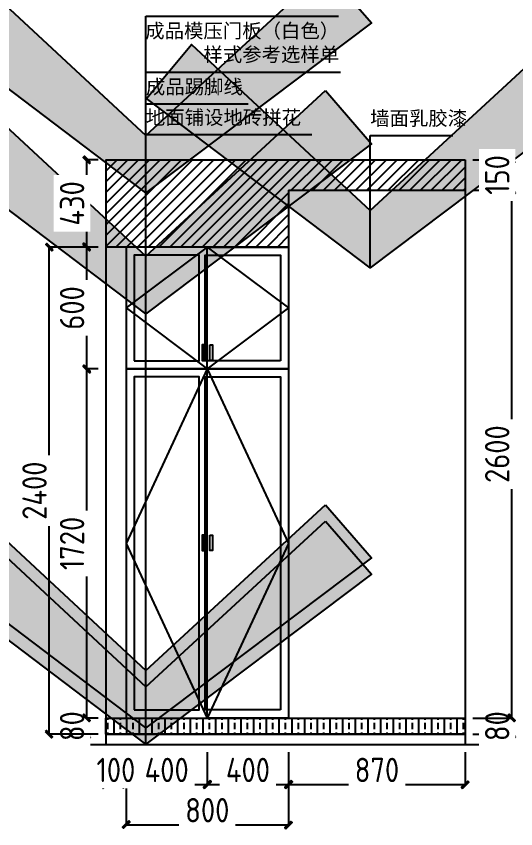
# Model space of a CAD drawing. Extents: x -74236 to 286982, y -14633 to 132816.
# Drawn here: x 120146 to 122604, y 121894 to 125896 of the extents above; entities that cross this region are included whole.
import ezdxf

# ---------------------------------------------------------------- set-up
doc = ezdxf.new("R2010")
doc.units = 0
doc.header["$LTSCALE"] = 10
doc.header["$MEASUREMENT"] = 0
doc.header["$PDSIZE"] = 5
for name, color, linetype in [('10立面', 3, 'Continuous'), ('1活动家具', 4, 'Continuous'), ('2改建新建', 7, 'Continuous'), ('5顶面布置', 3, 'Continuous'), ('图框', 4, 'Continuous')]:
    doc.layers.add(name, color=color, linetype=linetype)
doc.styles.get("Standard").update_dxf_attribs({"font": 'gbenor.shx', "bigfont": 'gbcbig.shx'})
doc.dimstyles.new('pw40', dxfattribs={"dimscale": 40, "dimtxt": 1.8, "dimasz": 0.04, "dimexe": 0, "dimexo": 0.625, "dimgap": 0.2, "dimtad": 1, "dimdec": 0, "dimrnd": 0.05, "dimdsep": 46, "dimtxsty": 'Standard', "dimblk": 'BZ', "dimcen": 0.06, "dimclrd": 127, "dimclre": 127, "dimclrt": 1, "dimadec": 0, "dimazin": 0, "dimtfac": 1, "dimtdec": 0, "dimtix": 1, "dimtmove": 2, "dimatfit": 3, "dimldrblk": 'jt', "dimfxl": 1, "dimtvp": 1, "dimtolj": 1, "dimtzin": 0, "dimarcsym": 0})
doc.dimstyles.new('wl20', dxfattribs={"dimscale": 60, "dimtxt": 1.8, "dimasz": 0.03, "dimexe": 0, "dimexo": 0.625, "dimgap": 0.2, "dimtad": 1, "dimdec": 0, "dimrnd": 0.05, "dimdsep": 46, "dimtxsty": 'Standard', "dimblk": 'BZ', "dimcen": 0.06, "dimclrd": 127, "dimclre": 127, "dimclrt": 1, "dimadec": 0, "dimazin": 0, "dimtfac": 1, "dimtdec": 0, "dimtix": 1, "dimtmove": 2, "dimatfit": 3, "dimldrblk": 'jt', "dimfxl": 1, "dimtvp": 1, "dimtfill": 1, "dimtolj": 1, "dimtzin": 0, "dimarcsym": 0})

# ---------------------------------------------------------------- blocks, each defined once
blk = doc.blocks.new('BZ')
at = {"layer": '图框', "linetype": 'Continuous'}
blk.add_hatch(color=2, dxfattribs=at).paths.add_polyline_path([(9.588915121392343, 6.467309190920786), (6.568615108379163, 9.410447908216156), (-10.49204931565327, -7.486335365538253), (-7.438429266912861, -10.69717137067346)])
blk.add_lwpolyline([(-7.438429266912861, -10.69717137067346), (9.588915121392343, 6.467309190920786), (6.568615108379163, 9.410447908216156), (-10.49204931565327, -7.486335365538253), (-7.438429266912861, -10.69717137067346)], dxfattribs=at)
blk = doc.blocks.new('*D74')
at = {"layer": '1活动家具', "color": 127, "lineweight": -2, "transparency": 16777216}
for p, q in [((120492.270731725, 122440.8367330852), (120492.270731725, 122442.6367330852)), ((120548.3559102358, 122439.0367330852), (120492.270731725, 122439.0367330852)), ((120492.270731725, 122359.0367330852), (120492.270731725, 122439.0367330852)), ((120548.3559102358, 122359.0367330852), (120492.270731725, 122359.0367330852)), ((120492.270731725, 122357.2367330852), (120492.270731725, 122355.4367330852))]:
    blk.add_line(p, q, dxfattribs=at)
at = {"layer": 'Defpoints', "color": 0, "transparency": 16777216}
for p in [(120585.8559102358, 122439.0367330852), (120585.8559102358, 122359.0367330852)]:
    blk.add_point(p, dxfattribs=at)
at = {"layer": '1活动家具', "color": 127, "lineweight": -2, "transparency": 16777216, "xscale": 1.8, "yscale": 1.8, "zscale": 1.8}
for p, rotation in [((120492.270731725, 122439.0367330852), 270), ((120492.270731725, 122359.0367330852), 90)]:
    blk.add_blockref('BZ', p, dxfattribs=dict(at, rotation=rotation))
at = {"layer": '1活动家具', "color": 1, "transparency": 16777216, "insert": (120420.270731725, 122399.0367330852), "char_height": 120, "attachment_point": 5, "rotation": 90, "bg_fill": 3, "box_fill_scale": 1.25, "bg_fill_color": 256, "bg_fill_true_color": 13158600, "bg_fill_transparency": 0}
blk.add_mtext('\\A1;80', dxfattribs=at)
at = {"layer": 'Defpoints', "color": 0, "transparency": 16777216}
blk.add_point((120492.270731725, 122439.0367330852), dxfattribs=at)
blk = doc.blocks.new('jt')
at = {"layer": '图框', "linetype": 'Continuous'}
blk.add_hatch(color=2, dxfattribs=at).paths.add_polyline_path([(-21.99651179434659, 17.66941767928074), (-16.74957352264391, 22.21826231153682), (0, 3.638e-12), (-16.70468821004033, -22.0347824679593), (-22.00812006488195, -17.60061273795145), (-5.676831223005138, -0.0061748024345434)])
blk.add_lwpolyline([(-21.99651179434659, 17.6694176792771), (-16.74957352264027, 22.21826231153682), (0, 0), (-16.70468821004033, -22.0347824679593), (-22.00812006488559, -17.60061273794781), (-5.676831223005138, -0.0061748024309054), (-21.99651179434659, 17.6694176792771)], dxfattribs=at)
blk = doc.blocks.new('*D75')
at = {"layer": '1活动家具', "color": 127, "lineweight": -2, "transparency": 16777216}
for p, q in [((120548.3559102358, 124159.0367330852), (120492.270731725, 124159.0367330852)), ((120492.270731725, 122440.8367330852), (120492.270731725, 124157.2367330852)), ((120548.3559102358, 122439.0367330852), (120492.270731725, 122439.0367330852))]:
    blk.add_line(p, q, dxfattribs=at)
at = {"layer": 'Defpoints', "color": 0, "transparency": 16777216}
for p in [(120492.270731725, 124159.0367330852), (120585.8559102358, 124159.0367330852), (120585.8559102358, 122439.0367330852)]:
    blk.add_point(p, dxfattribs=at)
at = {"layer": '1活动家具', "color": 127, "lineweight": -2, "transparency": 16777216, "xscale": 1.8, "yscale": 1.8, "zscale": 1.8}
for p, rotation in [((120492.270731725, 124159.0367330852), 90), ((120492.270731725, 122439.0367330852), 270)]:
    blk.add_blockref('BZ', p, dxfattribs=dict(at, rotation=rotation))
at = {"layer": '1活动家具', "color": 1, "transparency": 16777216, "insert": (120420.270731725, 123299.0367330852), "char_height": 120, "attachment_point": 5, "rotation": 90, "bg_fill": 3, "box_fill_scale": 1.25, "bg_fill_color": 256, "bg_fill_true_color": 13158600, "bg_fill_transparency": 0}
blk.add_mtext('\\A1;1720', dxfattribs=at)
blk = doc.blocks.new('*D76')
at = {"layer": '1活动家具', "color": 127, "lineweight": -2, "transparency": 16777216}
for p, q in [((120548.3559102358, 124759.0367330852), (120492.270731725, 124759.0367330852)), ((120492.270731725, 124160.8367330852), (120492.270731725, 124757.2367330852)), ((120548.3559102358, 124159.0367330852), (120492.270731725, 124159.0367330852))]:
    blk.add_line(p, q, dxfattribs=at)
at = {"layer": 'Defpoints', "color": 0, "transparency": 16777216}
for p in [(120492.270731725, 124759.0367330852), (120585.8559102358, 124759.0367330852), (120585.8559102358, 124159.0367330852)]:
    blk.add_point(p, dxfattribs=at)
at = {"layer": '1活动家具', "color": 127, "lineweight": -2, "transparency": 16777216, "xscale": 1.8, "yscale": 1.8, "zscale": 1.8}
for p, rotation in [((120492.270731725, 124759.0367330852), 90), ((120492.270731725, 124159.0367330852), 270)]:
    blk.add_blockref('BZ', p, dxfattribs=dict(at, rotation=rotation))
at = {"layer": '1活动家具', "color": 1, "transparency": 16777216, "insert": (120420.270731725, 124459.0367330852), "char_height": 120, "attachment_point": 5, "rotation": 90, "bg_fill": 3, "box_fill_scale": 1.25, "bg_fill_color": 256, "bg_fill_true_color": 13158600, "bg_fill_transparency": 0}
blk.add_mtext('\\A1;600', dxfattribs=at)
blk = doc.blocks.new('*D77')
at = {"layer": '1活动家具', "color": 127, "lineweight": -2, "transparency": 16777216}
for p, q in [((120548.3559102358, 125189.0367330852), (120492.270731725, 125189.0367330852)), ((120492.270731725, 124760.8367330852), (120492.270731725, 125187.2367330852)), ((120548.3559102358, 124759.0367330852), (120492.270731725, 124759.0367330852))]:
    blk.add_line(p, q, dxfattribs=at)
at = {"layer": 'Defpoints', "color": 0, "transparency": 16777216}
for p in [(120492.270731725, 125189.0367330852), (120585.8559102358, 125189.0367330852), (120585.8559102358, 124759.0367330852)]:
    blk.add_point(p, dxfattribs=at)
at = {"layer": '1活动家具', "color": 127, "lineweight": -2, "transparency": 16777216, "xscale": 1.8, "yscale": 1.8, "zscale": 1.8}
for p, rotation in [((120492.270731725, 125189.0367330852), 90), ((120492.270731725, 124759.0367330852), 270)]:
    blk.add_blockref('BZ', p, dxfattribs=dict(at, rotation=rotation))
at = {"layer": '1活动家具', "color": 1, "transparency": 16777216, "insert": (120420.270731725, 124974.0367330852), "char_height": 120, "attachment_point": 5, "rotation": 90, "bg_fill": 3, "box_fill_scale": 1.25, "bg_fill_color": 256, "bg_fill_true_color": 13158600, "bg_fill_transparency": 0}
blk.add_mtext('\\A1;430', dxfattribs=at)
blk = doc.blocks.new('*D78')
at = {"layer": '1活动家具', "color": 127, "lineweight": -2, "transparency": 16777216}
for p, q in [((120548.3559102358, 124759.0367330852), (120307.5325003985, 124759.0367330852)), ((120307.5325003985, 122360.8367330852), (120307.5325003985, 124757.2367330852)), ((120548.3559102358, 122359.0367330852), (120307.5325003985, 122359.0367330852))]:
    blk.add_line(p, q, dxfattribs=at)
at = {"layer": 'Defpoints', "color": 0, "transparency": 16777216}
for p in [(120307.5325003985, 124759.0367330852), (120585.8559102358, 124759.0367330852), (120585.8559102358, 122359.0367330852)]:
    blk.add_point(p, dxfattribs=at)
at = {"layer": '1活动家具', "color": 127, "lineweight": -2, "transparency": 16777216, "xscale": 1.8, "yscale": 1.8, "zscale": 1.8}
for p, rotation in [((120307.5325003985, 124759.0367330852), 90), ((120307.5325003985, 122359.0367330852), 270)]:
    blk.add_blockref('BZ', p, dxfattribs=dict(at, rotation=rotation))
at = {"layer": '1活动家具', "color": 1, "transparency": 16777216, "insert": (120235.5325003985, 123559.0367330852), "char_height": 120, "attachment_point": 5, "rotation": 90, "bg_fill": 3, "box_fill_scale": 1.25, "bg_fill_color": 256, "bg_fill_true_color": 13158600, "bg_fill_transparency": 0}
blk.add_mtext('\\A1;2400', dxfattribs=at)
blk = doc.blocks.new('*D79')
at = {"layer": '1活动家具', "color": 127, "lineweight": -2, "transparency": 16777216}
for p, q in [((120685.8559102358, 122271.5367330852), (120685.8559102358, 122111.2980960983)), ((121085.8559102358, 122271.5367330852), (121085.8559102358, 122111.2980960983)), ((120687.6559102358, 122111.2980960983), (121084.0559102358, 122111.2980960983))]:
    blk.add_line(p, q, dxfattribs=at)
at = {"layer": 'Defpoints', "color": 0, "transparency": 16777216}
for p in [(120685.8559102358, 122309.0367330852), (121085.8559102358, 122309.0367330852), (121085.8559102358, 122111.2980960983)]:
    blk.add_point(p, dxfattribs=at)
at = {"layer": '1活动家具', "color": 127, "lineweight": -2, "transparency": 16777216, "xscale": 1.8, "yscale": 1.8, "zscale": 1.8, "rotation": 180}
blk.add_blockref('BZ', (120685.8559102358, 122111.2980960983), dxfattribs=at)
at = {"layer": '1活动家具', "color": 127, "lineweight": -2, "transparency": 16777216, "xscale": 1.8, "yscale": 1.8, "zscale": 1.8}
blk.add_blockref('BZ', (121085.8559102358, 122111.2980960983), dxfattribs=at)
at = {"layer": '1活动家具', "color": 1, "transparency": 16777216, "insert": (120885.8559102358, 122183.2980960983), "char_height": 120, "attachment_point": 5, "bg_fill": 3, "box_fill_scale": 1.25, "bg_fill_color": 256, "bg_fill_true_color": 13158600, "bg_fill_transparency": 0}
blk.add_mtext('\\A1;400', dxfattribs=at)
blk = doc.blocks.new('*D80')
at = {"layer": '1活动家具', "color": 127, "lineweight": -2, "transparency": 16777216}
for p, q in [((121085.8559102358, 122271.5367330852), (121085.8559102358, 122111.2980960983)), ((121485.8559102358, 122271.5367330852), (121485.8559102358, 122111.2980960983)), ((121087.6559102358, 122111.2980960983), (121484.0559102358, 122111.2980960983))]:
    blk.add_line(p, q, dxfattribs=at)
at = {"layer": 'Defpoints', "color": 0, "transparency": 16777216}
for p in [(121085.8559102358, 122309.0367330852), (121485.8559102358, 122309.0367330852), (121485.8559102358, 122111.2980960983)]:
    blk.add_point(p, dxfattribs=at)
at = {"layer": '1活动家具', "color": 127, "lineweight": -2, "transparency": 16777216, "xscale": 1.8, "yscale": 1.8, "zscale": 1.8, "rotation": 180}
blk.add_blockref('BZ', (121085.8559102358, 122111.2980960983), dxfattribs=at)
at = {"layer": '1活动家具', "color": 127, "lineweight": -2, "transparency": 16777216, "xscale": 1.8, "yscale": 1.8, "zscale": 1.8}
blk.add_blockref('BZ', (121485.8559102358, 122111.2980960983), dxfattribs=at)
at = {"layer": '1活动家具', "color": 1, "transparency": 16777216, "insert": (121285.8559102358, 122183.2980960983), "char_height": 120, "attachment_point": 5, "bg_fill": 3, "box_fill_scale": 1.25, "bg_fill_color": 256, "bg_fill_true_color": 13158600, "bg_fill_transparency": 0}
blk.add_mtext('\\A1;400', dxfattribs=at)
blk = doc.blocks.new('*D81')
at = {"layer": '1活动家具', "color": 127, "lineweight": -2, "transparency": 16777216}
for p, q in [((121485.8559102358, 122271.5367330852), (121485.8559102358, 122111.2980960983)), ((122355.8559102357, 122271.5367330852), (122355.8559102357, 122111.2980960983)), ((121487.6559102358, 122111.2980960983), (122354.0559102357, 122111.2980960983))]:
    blk.add_line(p, q, dxfattribs=at)
at = {"layer": 'Defpoints', "color": 0, "transparency": 16777216}
for p in [(121485.8559102358, 122309.0367330852), (122355.8559102357, 122309.0367330852), (122355.8559102357, 122111.2980960983)]:
    blk.add_point(p, dxfattribs=at)
at = {"layer": '1活动家具', "color": 127, "lineweight": -2, "transparency": 16777216, "xscale": 1.8, "yscale": 1.8, "zscale": 1.8, "rotation": 180}
blk.add_blockref('BZ', (121485.8559102358, 122111.2980960983), dxfattribs=at)
at = {"layer": '1活动家具', "color": 127, "lineweight": -2, "transparency": 16777216, "xscale": 1.8, "yscale": 1.8, "zscale": 1.8}
blk.add_blockref('BZ', (122355.8559102357, 122111.2980960983), dxfattribs=at)
at = {"layer": '1活动家具', "color": 1, "transparency": 16777216, "insert": (121920.8559102357, 122183.2980960983), "char_height": 120, "attachment_point": 5, "bg_fill": 3, "box_fill_scale": 1.25, "bg_fill_color": 256, "bg_fill_true_color": 13158600, "bg_fill_transparency": 0}
blk.add_mtext('\\A1;870', dxfattribs=at)
blk = doc.blocks.new('*D82')
at = {"layer": '1活动家具', "color": 127, "lineweight": -2, "transparency": 16777216}
for p, q in [((120685.8559102358, 122271.5367330852), (120685.8559102358, 121912.9424952492)), ((121485.8559102358, 122271.5367330852), (121485.8559102358, 121912.9424952492)), ((120687.6559102358, 121912.9424952492), (121484.0559102358, 121912.9424952492))]:
    blk.add_line(p, q, dxfattribs=at)
at = {"layer": 'Defpoints', "color": 0, "transparency": 16777216}
for p in [(120685.8559102358, 122309.0367330852), (121485.8559102358, 122309.0367330852), (121485.8559102358, 121912.9424952492)]:
    blk.add_point(p, dxfattribs=at)
at = {"layer": '1活动家具', "color": 127, "lineweight": -2, "transparency": 16777216, "xscale": 1.8, "yscale": 1.8, "zscale": 1.8, "rotation": 180}
blk.add_blockref('BZ', (120685.8559102358, 121912.9424952492), dxfattribs=at)
at = {"layer": '1活动家具', "color": 127, "lineweight": -2, "transparency": 16777216, "xscale": 1.8, "yscale": 1.8, "zscale": 1.8}
blk.add_blockref('BZ', (121485.8559102358, 121912.9424952492), dxfattribs=at)
at = {"layer": '1活动家具', "color": 1, "transparency": 16777216, "insert": (121085.8559102358, 121984.9424952492), "char_height": 120, "attachment_point": 5, "bg_fill": 3, "box_fill_scale": 1.25, "bg_fill_color": 256, "bg_fill_true_color": 13158600, "bg_fill_transparency": 0}
blk.add_mtext('\\A1;800', dxfattribs=at)
blk = doc.blocks.new('*D83')
at = {"layer": '1活动家具', "color": 127, "lineweight": -2, "transparency": 16777216}
for p, q in [((122393.3559102357, 122439.0367330852), (122584.7542818831, 122439.0367330852)), ((122584.7542818831, 122440.8367330852), (122584.7542818831, 122442.6367330852)), ((122584.7542818831, 122359.0367330852), (122584.7542818831, 122439.0367330852)), ((122393.3559102357, 122359.0367330852), (122584.7542818831, 122359.0367330852)), ((122584.7542818831, 122357.2367330852), (122584.7542818831, 122355.4367330852))]:
    blk.add_line(p, q, dxfattribs=at)
at = {"layer": 'Defpoints', "color": 0, "transparency": 16777216}
for p in [(122355.8559102357, 122439.0367330852), (122355.8559102357, 122359.0367330852)]:
    blk.add_point(p, dxfattribs=at)
at = {"layer": '1活动家具', "color": 127, "lineweight": -2, "transparency": 16777216, "xscale": 1.8, "yscale": 1.8, "zscale": 1.8}
for p, rotation in [((122584.7542818831, 122439.0367330852), 270), ((122584.7542818831, 122359.0367330852), 90)]:
    blk.add_blockref('BZ', p, dxfattribs=dict(at, rotation=rotation))
at = {"layer": '1活动家具', "color": 1, "transparency": 16777216, "insert": (122512.7542818831, 122399.0367330852), "char_height": 120, "attachment_point": 5, "rotation": 90, "bg_fill": 3, "box_fill_scale": 1.25, "bg_fill_color": 256, "bg_fill_true_color": 13158600, "bg_fill_transparency": 0}
blk.add_mtext('\\A1;80', dxfattribs=at)
at = {"layer": 'Defpoints', "color": 0, "transparency": 16777216}
blk.add_point((122584.7542818831, 122439.0367330852), dxfattribs=at)
blk = doc.blocks.new('*D84')
at = {"layer": '1活动家具', "color": 127, "lineweight": -2, "transparency": 16777216}
for p, q in [((122393.3559102357, 125039.0367330852), (122584.7542818831, 125039.0367330852)), ((122584.7542818831, 122440.8367330852), (122584.7542818831, 125037.2367330852)), ((122393.3559102357, 122439.0367330852), (122584.7542818831, 122439.0367330852))]:
    blk.add_line(p, q, dxfattribs=at)
at = {"layer": 'Defpoints', "color": 0, "transparency": 16777216}
for p in [(122355.8559102357, 125039.0367330852), (122584.7542818831, 125039.0367330852), (122355.8559102357, 122439.0367330852)]:
    blk.add_point(p, dxfattribs=at)
at = {"layer": '1活动家具', "color": 127, "lineweight": -2, "transparency": 16777216, "xscale": 1.8, "yscale": 1.8, "zscale": 1.8}
for p, rotation in [((122584.7542818831, 125039.0367330852), 90), ((122584.7542818831, 122439.0367330852), 270)]:
    blk.add_blockref('BZ', p, dxfattribs=dict(at, rotation=rotation))
at = {"layer": '1活动家具', "color": 1, "transparency": 16777216, "insert": (122512.7542818831, 123739.0367330852), "char_height": 120, "attachment_point": 5, "rotation": 90, "bg_fill": 3, "box_fill_scale": 1.25, "bg_fill_color": 256, "bg_fill_true_color": 13158600, "bg_fill_transparency": 0}
blk.add_mtext('\\A1;2600', dxfattribs=at)
blk = doc.blocks.new('*D85')
at = {"layer": '1活动家具', "color": 127, "lineweight": -2, "transparency": 16777216}
for p, q in [((122584.7542818831, 125190.8367330852), (122584.7542818831, 125192.6367330852)), ((122393.3559102357, 125189.0367330852), (122584.7542818831, 125189.0367330852)), ((122584.7542818831, 125039.0367330852), (122584.7542818831, 125189.0367330852)), ((122393.3559102357, 125039.0367330852), (122584.7542818831, 125039.0367330852)), ((122584.7542818831, 125037.2367330852), (122584.7542818831, 125035.4367330852))]:
    blk.add_line(p, q, dxfattribs=at)
at = {"layer": 'Defpoints', "color": 0, "transparency": 16777216}
for p in [(122355.8559102357, 125189.0367330852), (122355.8559102357, 125039.0367330852)]:
    blk.add_point(p, dxfattribs=at)
at = {"layer": '1活动家具', "color": 127, "lineweight": -2, "transparency": 16777216, "xscale": 1.8, "yscale": 1.8, "zscale": 1.8}
for p, rotation in [((122584.7542818831, 125189.0367330852), 270), ((122584.7542818831, 125039.0367330852), 90)]:
    blk.add_blockref('BZ', p, dxfattribs=dict(at, rotation=rotation))
at = {"layer": '1活动家具', "color": 1, "transparency": 16777216, "insert": (122512.7542818831, 125114.0367330852), "char_height": 120, "attachment_point": 5, "rotation": 90, "bg_fill": 3, "box_fill_scale": 1.25, "bg_fill_color": 256, "bg_fill_true_color": 13158600, "bg_fill_transparency": 0}
blk.add_mtext('\\A1;150', dxfattribs=at)
at = {"layer": 'Defpoints', "color": 0, "transparency": 16777216}
blk.add_point((122584.7542818831, 125189.0367330852), dxfattribs=at)
blk = doc.blocks.new('*D203')
at = {"layer": '1活动家具', "color": 127, "lineweight": -2, "transparency": 16777216}
for p, q in [((120585.8559102358, 122271.5367330852), (120585.8559102358, 122111.2980960983)), ((120685.8559102358, 122271.5367330852), (120685.8559102358, 122111.2980960983)), ((120584.0559102358, 122111.2980960983), (120582.2559102357, 122111.2980960983)), ((120585.8559102358, 122111.2980960983), (120685.8559102358, 122111.2980960983)), ((120687.6559102358, 122111.2980960983), (120689.4559102358, 122111.2980960983))]:
    blk.add_line(p, q, dxfattribs=at)
at = {"layer": 'Defpoints', "color": 0, "transparency": 16777216}
for p in [(120585.8559102358, 122309.0367330852), (120685.8559102358, 122309.0367330852)]:
    blk.add_point(p, dxfattribs=at)
at = {"layer": '1活动家具', "color": 127, "lineweight": -2, "transparency": 16777216, "xscale": 1.8, "yscale": 1.8, "zscale": 1.8}
blk.add_blockref('BZ', (120585.8559102358, 122111.2980960983), dxfattribs=at)
at = {"layer": '1活动家具', "color": 127, "lineweight": -2, "transparency": 16777216, "xscale": 1.8, "yscale": 1.8, "zscale": 1.8, "rotation": 180}
blk.add_blockref('BZ', (120685.8559102358, 122111.2980960983), dxfattribs=at)
at = {"layer": '1活动家具', "color": 1, "transparency": 16777216, "insert": (120635.8559102358, 122183.2980960983), "char_height": 120, "attachment_point": 5, "bg_fill": 3, "box_fill_scale": 1.25, "bg_fill_color": 256, "bg_fill_true_color": 13158600, "bg_fill_transparency": 0}
blk.add_mtext('\\A1;100', dxfattribs=at)
at = {"layer": 'Defpoints', "color": 0, "transparency": 16777216}
blk.add_point((120685.8559102358, 122111.2980960983), dxfattribs=at)

msp = doc.modelspace()

# ---------------------------------------------------------------- hatches: boundary and pattern name
at = {"layer": '2改建新建'}
h = msp.add_hatch(dxfattribs=at)
h.set_pattern_fill('ANSI31', color=251, scale=300)
h.set_pattern_definition([(45, (-872.286766913021, 758.4681469793431), (-26.51650429449553, 26.51650429449553), [])])
h.paths.add_polyline_path([(121085.8559102358, 124759.0367330852), (121485.8559102358, 124759.0367330852), (121485.8559102358, 125039.0367330852), (122355.8559102357, 125039.0367330852), (122355.8559102357, 125189.0367330852), (120585.8559102358, 125189.0367330852), (120585.8559102358, 124759.0367330852)])
at = {"layer": '5顶面布置'}
h = msp.add_hatch(dxfattribs=at)
h.set_pattern_fill('ANSI33', color=251, scale=250, angle=45, double=1)
h.set_pattern_definition([(90, (-872.286766913021, 758.4681469793431), (-62.5, 1.06581410364015e-14), []), (90, (-841.0367669654595, 789.7181469269046), (-62.5, 1.06581410364015e-14), [31.25, -15.625])])
h.paths.add_polyline_path([(120585.8559102358, 122439.0367330852), (120585.8559102358, 122359.0367330852), (122355.8559102357, 122359.0367330852), (122355.8559102357, 122439.0367330852)])

# ---------------------------------------------------------------- linework, layer by layer
at = {"layer": '1活动家具', "color": 0}
for p, q in [((122355.8559102357, 125189.0367330852), (122355.8559102357, 122309.0367330852)), ((121485.8559102358, 125039.0367330852), (121485.8559102357, 122439.0367330852))]:
    msp.add_line(p, q, dxfattribs=at)
at = {"layer": '1活动家具', "color": 3}
for points in [[(120685.8559102358, 124159.0367330852), (121085.8559102358, 124159.0367330852), (121085.8559102358, 124759.0367330852), (120685.8559102358, 124759.0367330852)], [(121485.8559102358, 124159.0367330852), (121085.8559102358, 124159.0367330852), (121085.8559102358, 124759.0367330852), (121485.8559102358, 124759.0367330852)], [(121072.8189358448, 124277.1842858609), (121060.5643365647, 124277.1842858609), (121060.5643365647, 124200.9270963908), (121072.8189358448, 124200.9270963908)], [(121098.8928846268, 124277.1842858609), (121111.1474839068, 124277.1842858609), (121111.1474839068, 124200.9270963908), (121098.8928846268, 124200.9270963908)], [(120685.8559102358, 122439.0367330852), (121085.8559102358, 122439.0367330852), (121085.8559102358, 124159.0367330852), (120685.8559102358, 124159.0367330852)], [(121485.8559102358, 122439.0367330852), (121085.8559102358, 122439.0367330852), (121085.8559102358, 124159.0367330852), (121485.8559102358, 124159.0367330852)], [(121072.8189358448, 123340.2994179538), (121060.5643365647, 123340.2994179538), (121060.5643365647, 123264.0422284837), (121072.8189358448, 123264.0422284837)], [(121098.8928846268, 123340.2994179538), (121111.1474839068, 123340.2994179538), (121111.1474839068, 123264.0422284837), (121098.8928846268, 123264.0422284837)]]:
    msp.add_lwpolyline(points, close=True, dxfattribs=at)
at = {"layer": '1活动家具', "color": 251}
for points in [[(121085.8559102358, 124759.0367330852), (120685.8559102358, 124459.0367330852), (121085.8559102358, 124159.0367330852)], [(121085.8559102358, 124759.0367330852), (121485.8559102358, 124459.0367330852), (121085.8559102358, 124159.0367330852)], [(121085.8559102358, 124159.0367330852), (120685.8559102358, 123299.0367330852), (121085.8559102358, 122439.0367330852)], [(121085.8559102358, 124159.0367330852), (121485.8559102358, 123299.0367330852), (121085.8559102358, 122439.0367330852)]]:
    msp.add_lwpolyline(points, dxfattribs=at)
for points in [[(120725.8559102358, 124199.0367330852), (121045.8559102358, 124199.0367330852), (121045.8559102358, 124719.0367330852), (120725.8559102358, 124719.0367330852)], [(121445.8559102358, 124199.0367330852), (121075.8559102358, 124199.0367330852), (121075.8559102358, 124719.0367330852), (121445.8559102358, 124719.0367330852)], [(120725.8559102358, 122479.0367330852), (121045.8559102358, 122479.0367330852), (121045.8559102358, 124119.0367330852), (120725.8559102358, 124119.0367330852)], [(121445.8559102358, 122479.0367330852), (121075.8559102358, 122479.0367330852), (121075.8559102358, 124119.0367330852), (121445.8559102358, 124119.0367330852)]]:
    msp.add_lwpolyline(points, close=True, dxfattribs=at)
at = {"layer": '2改建新建', "color": 0}
for p, q in [((120585.8559102358, 125189.0367330852), (120585.8559102358, 122309.0367330852)), ((120585.8559102358, 125189.0367330852), (122355.8559102357, 125189.0367330852)), ((121485.8559102358, 125039.0367330852), (122355.8559102357, 125039.0367330852)), ((120585.8559102358, 122359.0367330852), (122355.8559102357, 122359.0367330852)), ((120349.9223502646, 122309.0367330852), (122540.4599314415, 122309.0367330852))]:
    msp.add_line(p, q, dxfattribs=at)
msp.add_lwpolyline([(122355.8559102357, 122359.0367330852), (120585.8559102358, 122359.0367330852), (120585.8559102358, 122439.0367330852), (122355.8559102357, 122439.0367330852)], dxfattribs=at)

# ---------------------------------------------------------------- texts
at = {"layer": '10立面', "char_height": 70}
for s, insert, width, attachment_point in [('{\\fSimSun|b0|i0|c134|p2;\\C1;成品模压门板（白色）\\P样式参考选样单}', (121734.9641313272, 125859.1508305792), 1094.447371177728, 3), ('{\\fSimSun|b0|i0|c134|p2;\\C1;成品踢脚线}', (120783.5183216456, 125583.4155102137), 1312.574580960387, 1), ('{\\fSimSun|b0|i0|c134|p2;\\C1;地面铺设地砖拼花}', (120783.5183216456, 125432.9155102137), 1312.574580960387, 1), ('{\\fSimSun|b0|i0|c134|p2;\\C1;墙面乳胶漆}', (121887.5440940779, 125428.2310827091), 1312.574580960387, 1)]:
    msp.add_mtext(s, dxfattribs=dict(at, insert=insert, width=width, attachment_point=attachment_point))

# ---------------------------------------------------------------- leaders
for points in [[(120783.5216238448, 124429.7233988535), (120783.5216238448, 125620.9309047661), (121740.7991796429, 125620.9309047661)], [(120783.5216238448, 122390.049616264), (120783.5216238448, 125464.267317699), (121287.657742425, 125464.267317699)], [(120783.5216238448, 122309.5819413956), (120783.5216238448, 125313.767317699), (121601.085184463, 125313.767317699)], [(121887.5473962771, 124656.0647344318), (121887.5473962771, 125309.0828901945), (122295.0100248125, 125309.0828901945)]]:
    msp.add_leader(points, dimstyle='pw40', override={"dimscale": 50, "dimasz": 1, "dimtad": 0})
at = {"layer": '10立面'}
msp.add_leader([(120783.5216238448, 125025.3271518098), (120783.5151345516, 125895.947303438), (121731.5506874472, 125895.947303438)], dimstyle='pw40', override={"dimscale": 50, "dimasz": 1, "dimtad": 0}, dxfattribs=at)

# ---------------------------------------------------------------- next in the draw order: dimensions: what is measured, and where the dimension line sits
at = {"layer": '1活动家具', "color": 251}
dim = msp.add_linear_dim(base=(120492.270731725, 122439.0367330852), p1=(120585.8559102358, 122359.0367330852), p2=(120585.8559102358, 122439.0367330852), angle=90, dimstyle='wl20', override={"dimtxt": 2, "dimfxl": 20, "dimfxlon": 1, "dimarcsym": 1}, dxfattribs=at)
dim.commit()
dim.dimension.update_dxf_attribs({"geometry": '*D74', "text_midpoint": (120420.270731725, 122399.0367330852)})
dim = msp.add_linear_dim(base=(121085.8559102358, 122111.2980960983), p1=(120685.8559102358, 122309.0367330852), p2=(121085.8559102358, 122309.0367330852), dimstyle='wl20', override={"dimtxt": 2, "dimfxl": 20, "dimfxlon": 1, "dimarcsym": 1}, dxfattribs=at)
dim.commit()
dim.dimension.update_dxf_attribs({"geometry": '*D79', "text_midpoint": (120885.8559102358, 122183.2980960983)})

# ---------------------------------------------------------------- next in the draw order: dimensions: what is measured, and where the dimension line sits
dim = msp.add_linear_dim(base=(120492.270731725, 124159.0367330852), p1=(120585.8559102358, 122439.0367330852), p2=(120585.8559102358, 124159.0367330852), angle=90, dimstyle='wl20', override={"dimtxt": 2, "dimfxl": 20, "dimfxlon": 1, "dimarcsym": 1}, dxfattribs=at)
dim.commit()
dim.dimension.update_dxf_attribs({"geometry": '*D75', "text_midpoint": (120420.270731725, 123299.0367330852)})
dim = msp.add_linear_dim(base=(121485.8559102358, 122111.2980960983), p1=(121085.8559102358, 122309.0367330852), p2=(121485.8559102358, 122309.0367330852), dimstyle='wl20', override={"dimtxt": 2, "dimfxl": 20, "dimfxlon": 1, "dimarcsym": 1}, dxfattribs=at)
dim.commit()
dim.dimension.update_dxf_attribs({"geometry": '*D80', "text_midpoint": (121285.8559102358, 122183.2980960983)})

# ---------------------------------------------------------------- next in the draw order: dimensions: what is measured, and where the dimension line sits
dim = msp.add_linear_dim(base=(120492.270731725, 124759.0367330852), p1=(120585.8559102358, 124159.0367330852), p2=(120585.8559102358, 124759.0367330852), angle=90, dimstyle='wl20', override={"dimtxt": 2, "dimfxl": 20, "dimfxlon": 1, "dimarcsym": 1}, dxfattribs=at)
dim.commit()
dim.dimension.update_dxf_attribs({"geometry": '*D76', "text_midpoint": (120420.270731725, 124459.0367330852)})
dim = msp.add_linear_dim(base=(122355.8559102357, 122111.2980960983), p1=(121485.8559102358, 122309.0367330852), p2=(122355.8559102357, 122309.0367330852), dimstyle='wl20', override={"dimtxt": 2, "dimfxl": 20, "dimfxlon": 1, "dimarcsym": 1}, dxfattribs=at)
dim.commit()
dim.dimension.update_dxf_attribs({"geometry": '*D81', "text_midpoint": (121920.8559102357, 122183.2980960983)})

# ---------------------------------------------------------------- next in the draw order: dimensions: what is measured, and where the dimension line sits
for base, p1, p2, picture, middle in [((120492.270731725, 125189.0367330852), (120585.8559102358, 124759.0367330852), (120585.8559102358, 125189.0367330852), '*D77', (120420.270731725, 124974.0367330852)), ((122584.7542818831, 122439.0367330852), (122355.8559102357, 122359.0367330852), (122355.8559102357, 122439.0367330852), '*D83', (122512.7542818831, 122399.0367330852))]:
    dim = msp.add_linear_dim(base=base, p1=p1, p2=p2, angle=90, dimstyle='wl20', override={"dimtxt": 2, "dimfxl": 20, "dimfxlon": 1, "dimarcsym": 1}, dxfattribs=at)
    dim.commit()
    dim.dimension.update_dxf_attribs({"geometry": picture, "text_midpoint": middle})
dim = msp.add_linear_dim(base=(121485.8559102358, 121912.9424952492), p1=(120685.8559102358, 122309.0367330852), p2=(121485.8559102358, 122309.0367330852), dimstyle='wl20', override={"dimtxt": 2, "dimfxl": 20, "dimfxlon": 1, "dimarcsym": 1}, dxfattribs=at)
dim.commit()
dim.dimension.update_dxf_attribs({"geometry": '*D82', "text_midpoint": (121085.8559102358, 121984.9424952492)})

# ---------------------------------------------------------------- next in the draw order: dimensions: what is measured, and where the dimension line sits
for base, p1, p2, picture, middle in [((122584.7542818831, 125039.0367330852), (122355.8559102357, 122439.0367330852), (122355.8559102357, 125039.0367330852), '*D84', (122512.7542818831, 123739.0367330852)), ((120307.5325003985, 124759.0367330852), (120585.8559102358, 122359.0367330852), (120585.8559102358, 124759.0367330852), '*D78', (120235.5325003985, 123559.0367330852))]:
    dim = msp.add_linear_dim(base=base, p1=p1, p2=p2, angle=90, dimstyle='wl20', override={"dimtxt": 2, "dimfxl": 20, "dimfxlon": 1, "dimarcsym": 1}, dxfattribs=at)
    dim.commit()
    dim.dimension.update_dxf_attribs({"geometry": picture, "text_midpoint": middle})
dim = msp.add_linear_dim(base=(120685.8559102358, 122111.2980960983), p1=(120585.8559102358, 122309.0367330852), p2=(120685.8559102358, 122309.0367330852), dimstyle='wl20', override={"dimtxt": 2, "dimfxl": 20, "dimfxlon": 1, "dimarcsym": 1}, dxfattribs=at)
dim.commit()
dim.dimension.update_dxf_attribs({"geometry": '*D203', "text_midpoint": (120635.8559102358, 122183.2980960983)})

# ---------------------------------------------------------------- next in the draw order: linework, layer by layer
at = {"layer": '2改建新建', "color": 251}
msp.add_line((121485.8559102358, 124759.0367330852), (120585.8559102358, 124759.0367330852), dxfattribs=at)

# ---------------------------------------------------------------- next in the draw order: dimensions: what is measured, and where the dimension line sits
at = {"layer": '1活动家具', "color": 251}
dim = msp.add_linear_dim(base=(122584.7542818831, 125189.0367330852), p1=(122355.8559102357, 125039.0367330852), p2=(122355.8559102357, 125189.0367330852), angle=90, dimstyle='wl20', override={"dimtxt": 2, "dimfxl": 20, "dimfxlon": 1, "dimarcsym": 1}, dxfattribs=at)
dim.commit()
dim.dimension.update_dxf_attribs({"geometry": '*D85', "text_midpoint": (122512.7542818831, 125114.0367330852)})

doc.saveas('drawing.dxf')
